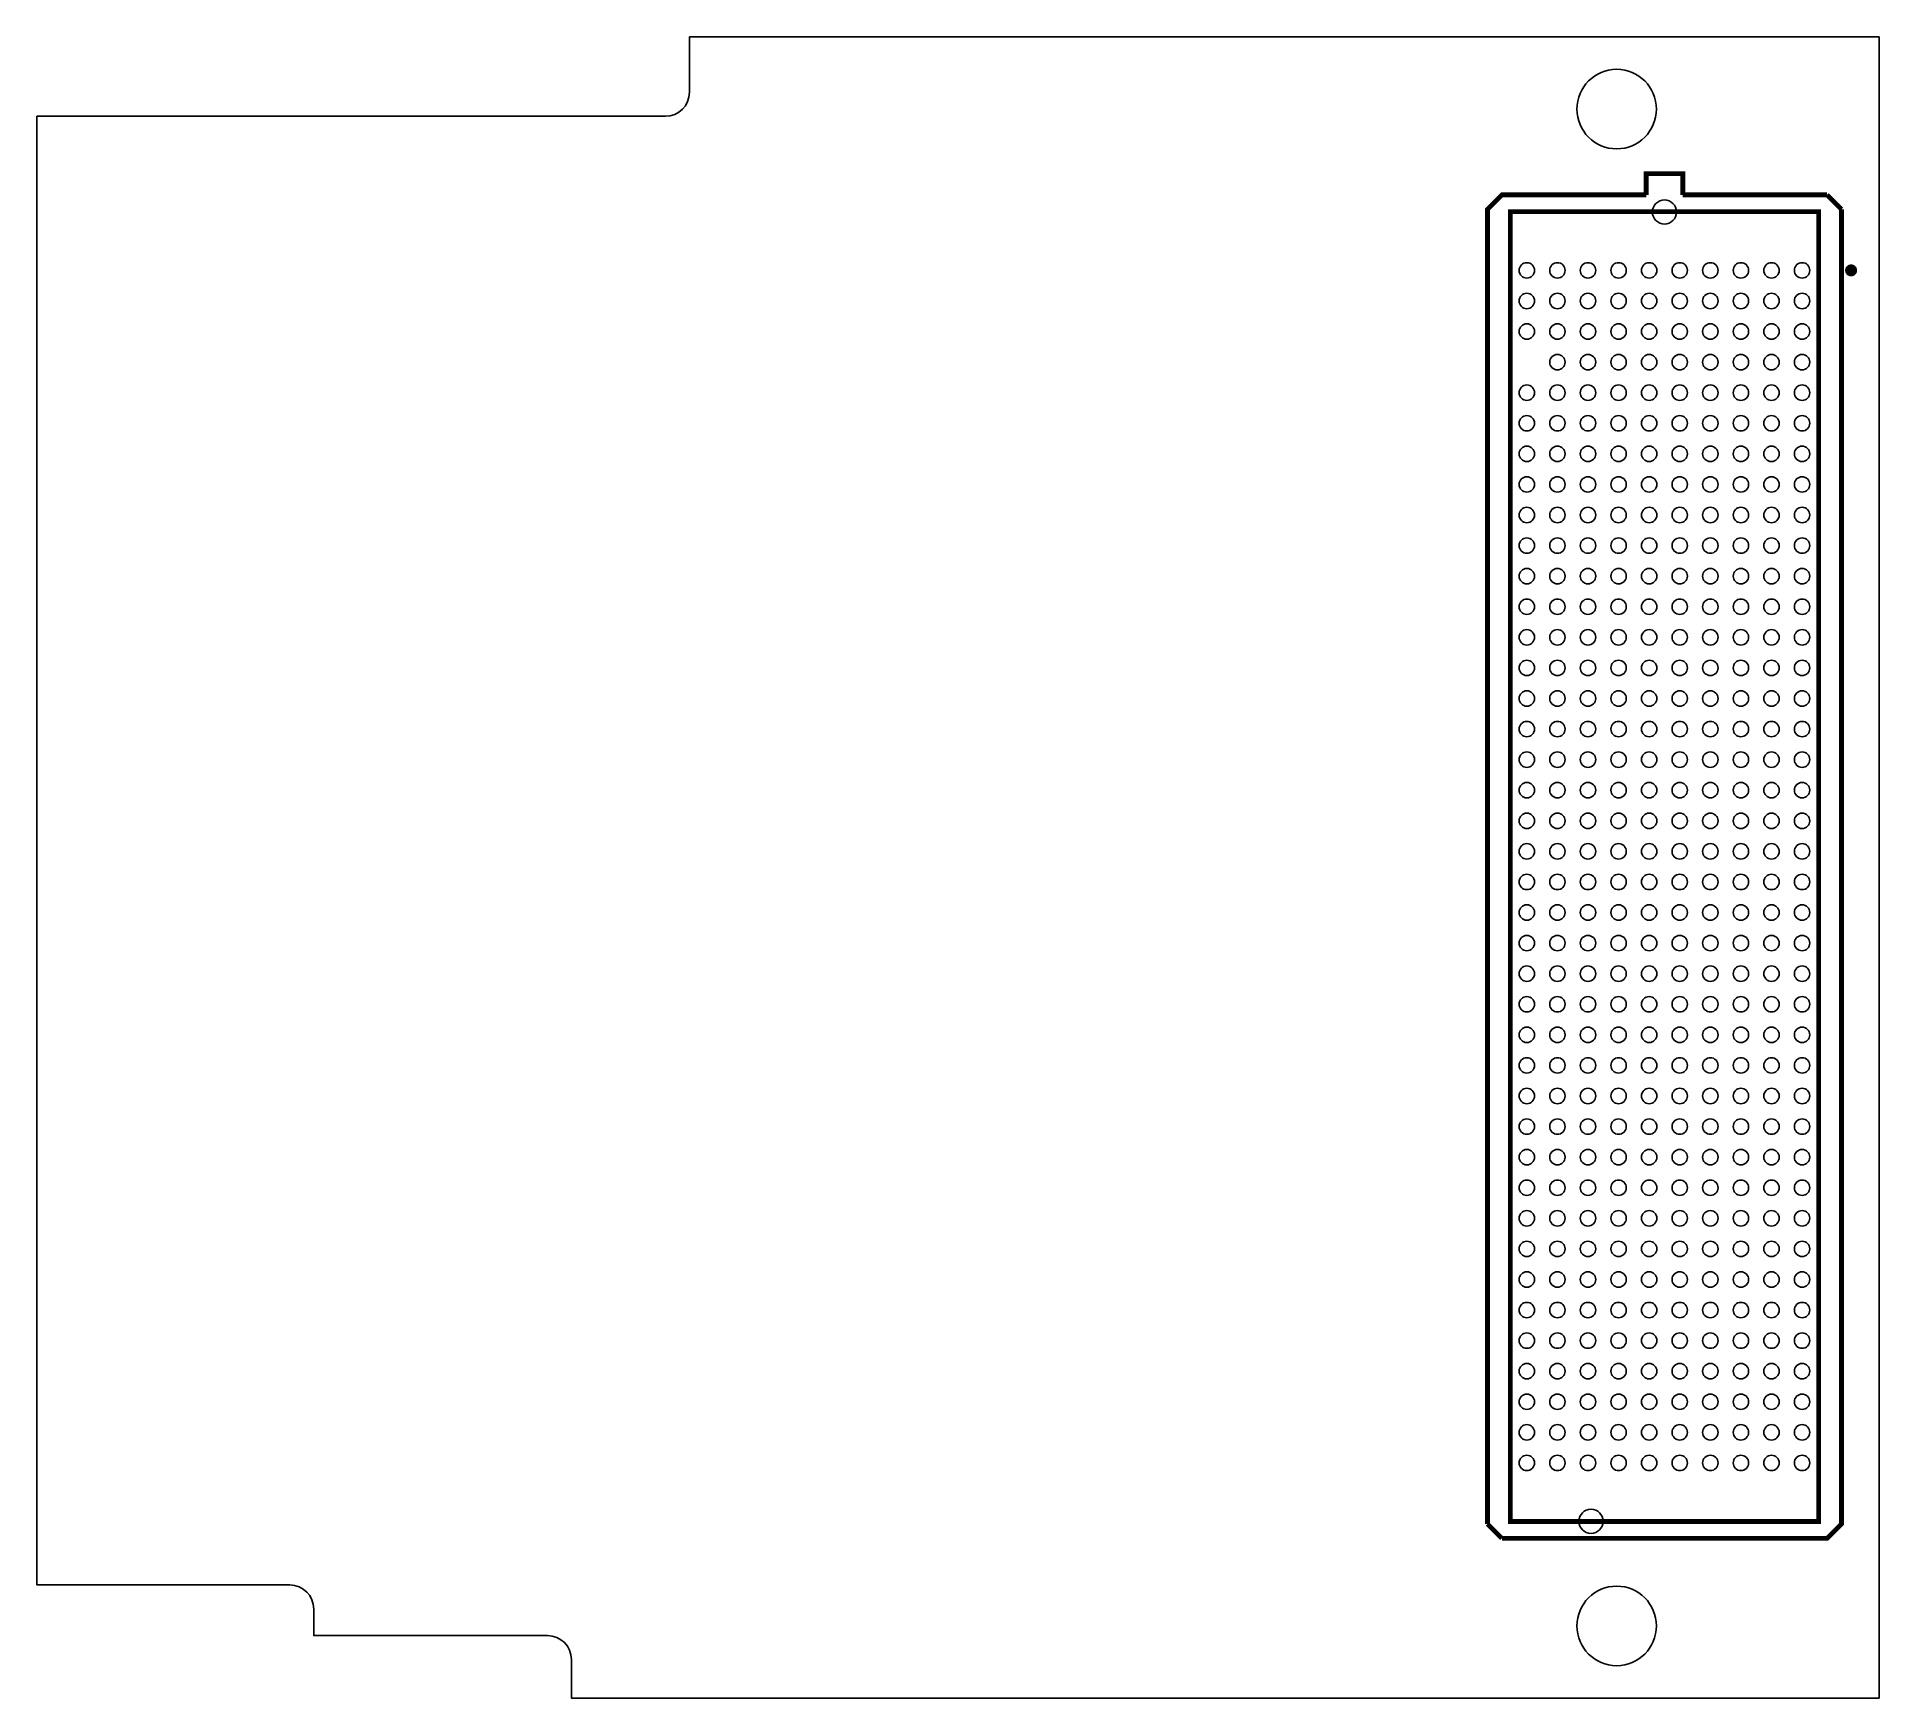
# Model space of a CAD drawing. Extents: x -2583 to 429, y -118 to 2598.
import ezdxf

# ---------------------------------------------------------------- set-up
doc = ezdxf.new("R2010")
doc.units = 0
for name, color, linetype in [('BG_OUTLINE', 7, 'CONTINUOUS'), ('PG_SILKSCREEN_BOTTOM', 1, 'CONTINUOUS'), ('PIN_BOTTOM', 253, 'CONTINUOUS')]:
    doc.layers.add(name, color=color, linetype=linetype)

msp = doc.modelspace()

# ---------------------------------------------------------------- linework, layer by layer
at = {"layer": 'BG_OUTLINE'}
msp.add_lwpolyline([(429.134, 2598.425), (-1515.748, 2598.425), (-1515.748, 2507.874, -0.414213), (-1555.118, 2468.504), (-2582.677, 2468.504), (-2582.677, 66.929), (-2169.291, 66.929, -0.414212), (-2129.921, 27.559), (-2129.921, -15.748), (-1748.031, -15.748, -0.41421), (-1708.661, -55.118), (-1708.661, -118.11), (429.134, -118.11)], format="xyb", close=True, dxfattribs=at)
msp.add_lwpolyline([(429.134, 2598.425), (429.134, -118.11)], dxfattribs=at)
at = {"layer": 'PG_SILKSCREEN_BOTTOM', "const_width": 7.874}
for points in [[(108.071, 2339.567), (108.071, 2374.606), (48.228, 2374.606), (48.228, 2339.567)], [(-211.22, 166.732), (-211.22, 2316.339), (-187.598, 2339.961), (48.622, 2339.961)], [(367.52, 2316.339), (367.52, 166.732), (343.898, 143.11), (-187.598, 143.11)], [(107.677, 2339.961), (343.898, 2339.961)], [(367.52, 2316.339), (343.898, 2339.961)], [(330.118, 170.669), (330.118, 2312.402), (-173.819, 2312.402), (-173.819, 170.669), (330.118, 170.669)], [(-187.598, 143.11), (-211.22, 166.732)]]:
    msp.add_lwpolyline(points, dxfattribs=at)
at = {"layer": 'PG_SILKSCREEN_BOTTOM', "const_width": 9.843}
msp.add_lwpolyline([(383.268, 2221.457, 0.999956), (383.267, 2211.614, 1.000044), (383.268, 2221.457)], format="xyb", dxfattribs=at)
at = {"layer": 'PIN_BOTTOM'}
for centre, radius in [((0, 2480.315), 65), ((78.15, 2312.007), 19.685), ((-146.85, 2216.535), 12.598), ((-96.85, 2216.535), 12.598), ((-46.85, 2216.535), 12.598), ((3.15, 2216.535), 12.598), ((53.15, 2216.535), 12.598), ((103.15, 2216.535), 12.598), ((153.15, 2216.535), 12.598), ((203.15, 2216.535), 12.598), ((253.15, 2216.535), 12.598), ((303.15, 2216.535), 12.598), ((-146.85, 2166.535), 12.598), ((-96.85, 2166.535), 12.598), ((-46.85, 2166.535), 12.598), ((3.15, 2166.535), 12.598), ((53.15, 2166.535), 12.598), ((103.15, 2166.535), 12.598), ((153.15, 2166.535), 12.598), ((203.15, 2166.535), 12.598), ((253.15, 2166.535), 12.598), ((303.15, 2166.535), 12.598), ((-146.85, 2116.535), 12.598), ((-96.85, 2116.535), 12.598), ((-46.85, 2116.535), 12.598), ((3.15, 2116.535), 12.598), ((53.15, 2116.535), 12.598), ((103.15, 2116.535), 12.598), ((153.15, 2116.535), 12.598), ((203.15, 2116.535), 12.598), ((253.15, 2116.535), 12.598), ((303.15, 2116.535), 12.598), ((-96.85, 2066.535), 12.598), ((-46.85, 2066.535), 12.598), ((3.15, 2066.535), 12.598), ((53.15, 2066.535), 12.598), ((103.15, 2066.535), 12.598), ((153.15, 2066.535), 12.598), ((203.15, 2066.535), 12.598), ((253.15, 2066.535), 12.598), ((303.15, 2066.535), 12.598), ((-146.85, 2016.535), 12.598), ((-96.85, 2016.535), 12.598), ((-46.85, 2016.535), 12.598), ((3.15, 2016.535), 12.598), ((53.15, 2016.535), 12.598), ((103.15, 2016.535), 12.598), ((153.15, 2016.535), 12.598), ((203.15, 2016.535), 12.598), ((253.15, 2016.535), 12.598), ((303.15, 2016.535), 12.598), ((-146.85, 1966.535), 12.598), ((-96.85, 1966.535), 12.598), ((-46.85, 1966.535), 12.598), ((3.15, 1966.535), 12.598), ((53.15, 1966.535), 12.598), ((103.15, 1966.535), 12.598), ((153.15, 1966.535), 12.598), ((203.15, 1966.535), 12.598), ((253.15, 1966.535), 12.598), ((303.15, 1966.535), 12.598), ((-146.85, 1916.535), 12.598), ((-96.85, 1916.535), 12.598), ((-46.85, 1916.535), 12.598), ((3.15, 1916.535), 12.598), ((53.15, 1916.535), 12.598), ((103.15, 1916.535), 12.598), ((153.15, 1916.535), 12.598), ((203.15, 1916.535), 12.598), ((253.15, 1916.535), 12.598), ((303.15, 1916.535), 12.598), ((-146.85, 1866.535), 12.598), ((-96.85, 1866.535), 12.598), ((-46.85, 1866.535), 12.598), ((3.15, 1866.535), 12.598), ((53.15, 1866.535), 12.598), ((103.15, 1866.535), 12.598), ((153.15, 1866.535), 12.598), ((203.15, 1866.535), 12.598), ((253.15, 1866.535), 12.598), ((303.15, 1866.535), 12.598), ((-146.85, 1816.535), 12.598), ((-96.85, 1816.535), 12.598), ((-46.85, 1816.535), 12.598), ((3.15, 1816.535), 12.598), ((53.15, 1816.535), 12.598), ((103.15, 1816.535), 12.598), ((153.15, 1816.535), 12.598), ((203.15, 1816.535), 12.598), ((253.15, 1816.535), 12.598), ((303.15, 1816.535), 12.598), ((-146.85, 1766.535), 12.598), ((-96.85, 1766.535), 12.598), ((-46.85, 1766.535), 12.598), ((3.15, 1766.535), 12.598), ((53.15, 1766.535), 12.598), ((103.15, 1766.535), 12.598), ((153.15, 1766.535), 12.598), ((203.15, 1766.535), 12.598), ((253.15, 1766.535), 12.598), ((303.15, 1766.535), 12.598), ((-146.85, 1716.535), 12.598), ((-96.85, 1716.535), 12.598), ((-46.85, 1716.535), 12.598), ((3.15, 1716.535), 12.598), ((53.15, 1716.535), 12.598), ((103.15, 1716.535), 12.598), ((153.15, 1716.535), 12.598), ((203.15, 1716.535), 12.598), ((253.15, 1716.535), 12.598), ((303.15, 1716.535), 12.598), ((-146.85, 1666.535), 12.598), ((-96.85, 1666.535), 12.598), ((-46.85, 1666.535), 12.598), ((3.15, 1666.535), 12.598), ((53.15, 1666.535), 12.598), ((103.15, 1666.535), 12.598), ((153.15, 1666.535), 12.598), ((203.15, 1666.535), 12.598), ((253.15, 1666.535), 12.598), ((303.15, 1666.535), 12.598), ((-146.85, 1616.535), 12.598), ((-96.85, 1616.535), 12.598), ((-46.85, 1616.535), 12.598), ((3.15, 1616.535), 12.598), ((53.15, 1616.535), 12.598), ((103.15, 1616.535), 12.598), ((153.15, 1616.535), 12.598), ((203.15, 1616.535), 12.598), ((253.15, 1616.535), 12.598), ((303.15, 1616.535), 12.598), ((-146.85, 1566.535), 12.598), ((-96.85, 1566.535), 12.598), ((-46.85, 1566.535), 12.598), ((3.15, 1566.535), 12.598), ((53.15, 1566.535), 12.598), ((103.15, 1566.535), 12.598), ((153.15, 1566.535), 12.598), ((203.15, 1566.535), 12.598), ((253.15, 1566.535), 12.598), ((303.15, 1566.535), 12.598), ((-146.85, 1516.535), 12.598), ((-96.85, 1516.535), 12.598), ((-46.85, 1516.535), 12.598), ((3.15, 1516.535), 12.598), ((53.15, 1516.535), 12.598), ((103.15, 1516.535), 12.598), ((153.15, 1516.535), 12.598), ((203.15, 1516.535), 12.598), ((253.15, 1516.535), 12.598), ((303.15, 1516.535), 12.598), ((-146.85, 1466.535), 12.598), ((-96.85, 1466.535), 12.598), ((-46.85, 1466.535), 12.598), ((3.15, 1466.535), 12.598), ((53.15, 1466.535), 12.598), ((103.15, 1466.535), 12.598), ((153.15, 1466.535), 12.598), ((203.15, 1466.535), 12.598), ((253.15, 1466.535), 12.598), ((303.15, 1466.535), 12.598), ((-146.85, 1416.535), 12.598), ((-96.85, 1416.535), 12.598), ((-46.85, 1416.535), 12.598), ((3.15, 1416.535), 12.598), ((53.15, 1416.535), 12.598), ((103.15, 1416.535), 12.598), ((153.15, 1416.535), 12.598), ((203.15, 1416.535), 12.598), ((253.15, 1416.535), 12.598), ((303.15, 1416.535), 12.598), ((-146.85, 1366.535), 12.598), ((-96.85, 1366.535), 12.598), ((-46.85, 1366.535), 12.598), ((3.15, 1366.535), 12.598), ((53.15, 1366.535), 12.598), ((103.15, 1366.535), 12.598), ((153.15, 1366.535), 12.598), ((203.15, 1366.535), 12.598), ((253.15, 1366.535), 12.598), ((303.15, 1366.535), 12.598), ((-146.85, 1316.535), 12.598), ((-96.85, 1316.535), 12.598), ((-46.85, 1316.535), 12.598), ((3.15, 1316.535), 12.598), ((53.15, 1316.535), 12.598), ((103.15, 1316.535), 12.598), ((153.15, 1316.535), 12.598), ((203.15, 1316.535), 12.598), ((253.15, 1316.535), 12.598), ((303.15, 1316.535), 12.598), ((-146.85, 1266.535), 12.598), ((-96.85, 1266.535), 12.598), ((-46.85, 1266.535), 12.598), ((3.15, 1266.535), 12.598), ((53.15, 1266.535), 12.598), ((103.15, 1266.535), 12.598), ((153.15, 1266.535), 12.598), ((203.15, 1266.535), 12.598), ((253.15, 1266.535), 12.598), ((303.15, 1266.535), 12.598), ((-146.85, 1216.535), 12.598), ((-96.85, 1216.535), 12.598), ((-46.85, 1216.535), 12.598), ((3.15, 1216.535), 12.598), ((53.15, 1216.535), 12.598), ((103.15, 1216.535), 12.598), ((153.15, 1216.535), 12.598), ((203.15, 1216.535), 12.598), ((253.15, 1216.535), 12.598), ((303.15, 1216.535), 12.598), ((-146.85, 1166.535), 12.598), ((-96.85, 1166.535), 12.598), ((-46.85, 1166.535), 12.598), ((3.15, 1166.535), 12.598), ((53.15, 1166.535), 12.598), ((103.15, 1166.535), 12.598), ((153.15, 1166.535), 12.598), ((203.15, 1166.535), 12.598), ((253.15, 1166.535), 12.598), ((303.15, 1166.535), 12.598), ((-146.85, 1116.535), 12.598), ((-96.85, 1116.535), 12.598), ((-46.85, 1116.535), 12.598), ((3.15, 1116.535), 12.598), ((53.15, 1116.535), 12.598), ((103.15, 1116.535), 12.598), ((153.15, 1116.535), 12.598), ((203.15, 1116.535), 12.598), ((253.15, 1116.535), 12.598), ((303.15, 1116.535), 12.598), ((-146.85, 1066.535), 12.598), ((-96.85, 1066.535), 12.598), ((-46.85, 1066.535), 12.598), ((3.15, 1066.535), 12.598), ((53.15, 1066.535), 12.598), ((103.15, 1066.535), 12.598), ((153.15, 1066.535), 12.598), ((203.15, 1066.535), 12.598), ((253.15, 1066.535), 12.598), ((303.15, 1066.535), 12.598), ((-146.85, 1016.535), 12.598), ((-96.85, 1016.535), 12.598), ((-46.85, 1016.535), 12.598), ((3.15, 1016.535), 12.598), ((53.15, 1016.535), 12.598), ((103.15, 1016.535), 12.598), ((153.15, 1016.535), 12.598), ((203.15, 1016.535), 12.598), ((253.15, 1016.535), 12.598), ((303.15, 1016.535), 12.598), ((-146.85, 966.535), 12.598), ((-96.85, 966.535), 12.598), ((-46.85, 966.535), 12.598), ((3.15, 966.535), 12.598), ((53.15, 966.535), 12.598), ((103.15, 966.535), 12.598), ((153.15, 966.535), 12.598), ((203.15, 966.535), 12.598), ((253.15, 966.535), 12.598), ((303.15, 966.535), 12.598), ((-146.85, 916.535), 12.598), ((-96.85, 916.535), 12.598), ((-46.85, 916.535), 12.598), ((3.15, 916.535), 12.598), ((53.15, 916.535), 12.598), ((103.15, 916.535), 12.598), ((153.15, 916.535), 12.598), ((203.15, 916.535), 12.598), ((253.15, 916.535), 12.598), ((303.15, 916.535), 12.598), ((-146.85, 866.535), 12.598), ((-96.85, 866.535), 12.598), ((-46.85, 866.535), 12.598), ((3.15, 866.535), 12.598), ((53.15, 866.535), 12.598), ((103.15, 866.535), 12.598), ((153.15, 866.535), 12.598), ((203.15, 866.535), 12.598), ((253.15, 866.535), 12.598), ((303.15, 866.535), 12.598), ((-146.85, 816.535), 12.598), ((-96.85, 816.535), 12.598), ((-46.85, 816.535), 12.598), ((3.15, 816.535), 12.598), ((53.15, 816.535), 12.598), ((103.15, 816.535), 12.598), ((153.15, 816.535), 12.598), ((203.15, 816.535), 12.598), ((253.15, 816.535), 12.598), ((303.15, 816.535), 12.598), ((-146.85, 766.535), 12.598), ((-96.85, 766.535), 12.598), ((-46.85, 766.535), 12.598), ((3.15, 766.535), 12.598), ((53.15, 766.535), 12.598), ((103.15, 766.535), 12.598), ((153.15, 766.535), 12.598), ((203.15, 766.535), 12.598), ((253.15, 766.535), 12.598), ((303.15, 766.535), 12.598), ((-146.85, 716.535), 12.598), ((-96.85, 716.535), 12.598), ((-46.85, 716.535), 12.598), ((3.15, 716.535), 12.598), ((53.15, 716.535), 12.598), ((103.15, 716.535), 12.598), ((153.15, 716.535), 12.598), ((203.15, 716.535), 12.598), ((253.15, 716.535), 12.598), ((303.15, 716.535), 12.598), ((-146.85, 666.535), 12.598), ((-96.85, 666.535), 12.598), ((-46.85, 666.535), 12.598), ((3.15, 666.535), 12.598), ((53.15, 666.535), 12.598), ((103.15, 666.535), 12.598), ((153.15, 666.535), 12.598), ((203.15, 666.535), 12.598), ((253.15, 666.535), 12.598), ((303.15, 666.535), 12.598), ((-146.85, 616.535), 12.598), ((-96.85, 616.535), 12.598), ((-46.85, 616.535), 12.598), ((3.15, 616.535), 12.598), ((53.15, 616.535), 12.598), ((103.15, 616.535), 12.598), ((153.15, 616.535), 12.598), ((203.15, 616.535), 12.598), ((253.15, 616.535), 12.598), ((303.15, 616.535), 12.598), ((-146.85, 566.535), 12.598), ((-96.85, 566.535), 12.598), ((-46.85, 566.535), 12.598), ((3.15, 566.535), 12.598), ((53.15, 566.535), 12.598), ((103.15, 566.535), 12.598), ((153.15, 566.535), 12.598), ((203.15, 566.535), 12.598), ((253.15, 566.535), 12.598), ((303.15, 566.535), 12.598), ((-146.85, 516.535), 12.598), ((-96.85, 516.535), 12.598), ((-46.85, 516.535), 12.598), ((3.15, 516.535), 12.598), ((53.15, 516.535), 12.598), ((103.15, 516.535), 12.598), ((153.15, 516.535), 12.598), ((203.15, 516.535), 12.598), ((253.15, 516.535), 12.598), ((303.15, 516.535), 12.598), ((-146.85, 466.535), 12.598), ((-96.85, 466.535), 12.598), ((-46.85, 466.535), 12.598), ((3.15, 466.535), 12.598), ((53.15, 466.535), 12.598), ((103.15, 466.535), 12.598), ((153.15, 466.535), 12.598), ((203.15, 466.535), 12.598), ((253.15, 466.535), 12.598), ((303.15, 466.535), 12.598), ((-146.85, 416.535), 12.598), ((-96.85, 416.535), 12.598), ((-46.85, 416.535), 12.598), ((3.15, 416.535), 12.598), ((53.15, 416.535), 12.598), ((103.15, 416.535), 12.598), ((153.15, 416.535), 12.598), ((203.15, 416.535), 12.598), ((253.15, 416.535), 12.598), ((303.15, 416.535), 12.598), ((-146.85, 366.535), 12.598), ((-96.85, 366.535), 12.598), ((-46.85, 366.535), 12.598), ((3.15, 366.535), 12.598), ((53.15, 366.535), 12.598), ((103.15, 366.535), 12.598), ((153.15, 366.535), 12.598), ((203.15, 366.535), 12.598), ((253.15, 366.535), 12.598), ((303.15, 366.535), 12.598), ((-146.85, 316.535), 12.598), ((-96.85, 316.535), 12.598), ((-46.85, 316.535), 12.598), ((3.15, 316.535), 12.598), ((53.15, 316.535), 12.598), ((103.15, 316.535), 12.598), ((153.15, 316.535), 12.598), ((203.15, 316.535), 12.598), ((253.15, 316.535), 12.598), ((303.15, 316.535), 12.598), ((-146.85, 266.535), 12.598), ((-96.85, 266.535), 12.598), ((-46.85, 266.535), 12.598), ((3.15, 266.535), 12.598), ((53.15, 266.535), 12.598), ((103.15, 266.535), 12.598), ((153.15, 266.535), 12.598), ((203.15, 266.535), 12.598), ((253.15, 266.535), 12.598), ((303.15, 266.535), 12.598), ((-41.929, 171.063), 19.685), ((0, 0), 65)]:
    msp.add_circle(centre, radius, dxfattribs=at)

doc.saveas('drawing.dxf')
